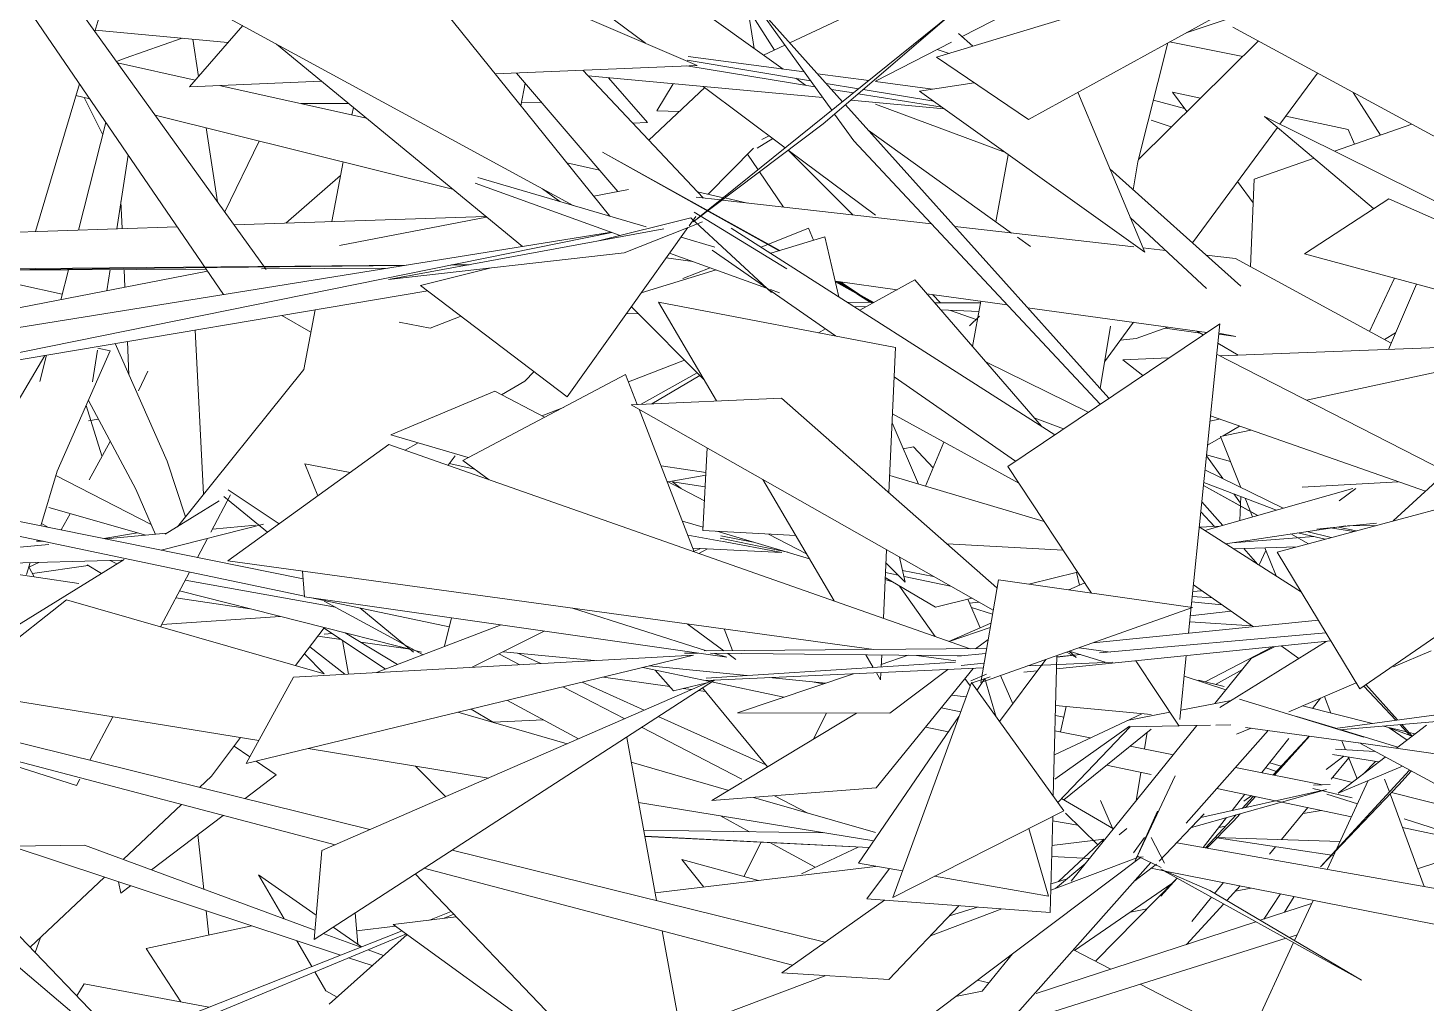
# Model space of a CAD drawing. Header units: millimetres. Extents: x 78096 to 288885, y -20632 to 149556.
# Drawn here: x 250886.9 to 251142.8, y 94148.3 to 94326.8 of the extents above; entities that cross this region are included whole.
import ezdxf

# ---------------------------------------------------------------- set-up
doc = ezdxf.new("R2010")
doc.units = ezdxf.units.MM
doc.layers.add('G-IMPT', color=8, linetype='Continuous', lineweight=9)
doc.layers.add('L-PLNT', color=71, linetype='Continuous', lineweight=9)

# ---------------------------------------------------------------- blocks, each defined once
blk = doc.blocks.new('ZZ-V - Tree Broadleaf 1 - 3dtree rotund SIMPLU-4826059-TOMH A-A')
at = {"layer": 'G-IMPT'}
for p, q in [((25265.56, 94352.34), (25303.45, 94324.02)), ((25282.39, 94352.43), (25328.66, 94319.27)), ((25176.93, 94350.08), (25226.22, 94277.99)), ((25186.06, 94349.24), (25234.01, 94282.59)), ((25208.64, 94346.3), (25202.66, 94326.17)), ((25254.28, 94345.3), (25312.9, 94319.93)), ((25428.79, 94334.75), (25402.47, 94325.92)), ((25337.6, 94311.73), (25323.87, 94330.79)), ((25339.57, 94313.31), (25323.87, 94330.79)), ((25202.72, 94326.39), (25227.02, 94324.14)), ((25229.71, 94327.23), (25220, 94316.06)), ((25235.9, 94323.86), (25280.94, 94286.79)), ((25360.81, 94325.79), (25363.42, 94323.45)), ((25311.27, 94321.58), (25332.55, 94318.75)), ((25206.78, 94320.44), (25221.04, 94317.26)), ((25312.9, 94319.93), (25275.96, 94318.39)), ((25279.86, 94318.55), (25298.42, 94296.86)), ((25292, 94319.06), (25314.03, 94295.68)), ((25311.03, 94319.85), (25334.49, 94316.05)), ((25311.09, 94320.9), (25333.7, 94317.14)), ((25334.98, 94318.42), (25344.36, 94317.17)), ((25199.82, 94316.6), (25191.79, 94289.55)), ((25244.15, 94317.07), (25220, 94316.06)), ((25225.43, 94316.29), (25252.39, 94310.29)), ((25292.95, 94318.04), (25335.92, 94314.07)), ((25314.05, 94316.09), (25329.07, 94304.87)), ((25330.99, 94317.59), (25332.74, 94316.34)), ((25336.55, 94316.67), (25342.5, 94315.68)), ((25345.57, 94317.01), (25356.02, 94315.62)), ((25353.63, 94315.26), (25363.65, 94316.77)), ((25199.18, 94314.44), (25201.73, 94313.81)), ((25337.55, 94315.56), (25341.55, 94314.91)), ((25341.06, 94313.6), (25358.17, 94312.01)), ((25342.43, 94314.77), (25357.79, 94312.29)), ((25343.34, 94315.54), (25356.24, 94313.39)), ((25353.63, 94315.26), (25394.88, 94285.74)), ((25394.88, 94285.74), (25382.65, 94315.03)), ((25213.69, 94310.84), (25268.16, 94297.3)), ((25341.63, 94306.14), (25338.09, 94311.05)), ((25388.32, 94259.01), (25340.07, 94312.75)), ((25341.63, 94306.14), (25386.72, 94257.93)), ((25344.26, 94308.08), (25370.5, 94289.27)), ((25329.62, 94304.45), (25345.57, 94292.53)), ((25289.06, 94302.13), (25295.05, 94300.79)), ((25388.5, 94301.01), (25412.49, 94279.56)), ((25284.63, 94297.35), (25287.76, 94295.03)), ((25300.34, 94297.23), (25293.99, 94296)), ((25317.21, 94295.32), (25312.72, 94295.83)), ((25312.97, 94296.8), (25317.73, 94295.74)), ((25318.01, 94295.68), (25322.17, 94294.76)), ((25355.85, 94290.94), (25317.49, 94295.29)), ((25094.83, 94286.34), (25217.73, 94290.41)), ((25228.13, 94290.75), (25274.26, 94292.28)), ((25274.37, 94292.19), (25247.46, 94286.96)), ((25392.89, 94286.74), (25360.09, 94290.46)), ((25392.23, 94292.08), (25406.19, 94279.14)), ((25333.3, 94290.14), (25324.65, 94286.67)), ((25333.3, 94290.14), (25334.24, 94287.96)), ((25371.6, 94288.49), (25373.94, 94286.81)), ((25398.71, 94286.08), (25394.54, 94286.55)), ((25411.52, 94284.62), (25406.15, 94285.23)), ((25093.4, 94281.5), (25259.36, 94283.32)), ((25101.17, 94281.98), (25223.03, 94282.65)), ((25259.66, 94283.37), (25101.58, 94282)), ((25233.13, 94282.71), (25256.36, 94282.84)), ((25267.81, 94283.41), (25271.06, 94283.45)), ((25271.17, 94283.47), (25267.95, 94283.44)), ((25312.14, 94284.04), (25307.27, 94284.71)), ((25315.28, 94282.91), (25310.31, 94280.92)), ((25439.99, 94269.09), (25411.52, 94284.62)), ((25223.3, 94282.27), (25180.74, 94274.01)), ((25349.53, 94278.89), (25338.25, 94280.44)), ((25263.63, 94278.67), (25185.54, 94265.53)), ((25369.72, 94276.1), (25354.98, 94278.14)), ((25444.63, 94279.91), (25439.5, 94267.95)), ((25406.25, 94271.07), (25373.43, 94275.59)), ((25405.6, 94270.63), (25404.43, 94271.32)), ((25411.54, 94270.34), (25408.42, 94270.77)), ((25408.44, 94270.92), (25411.54, 94270.34)), ((25412.01, 94266.89), (25408.25, 94269.08)), ((25348.62, 94254.49), (25353.43, 94243.3)), ((25414.32, 94253.18), (25408.74, 94252.01)), ((25412.47, 94242.68), (25408.74, 94252.01)), ((25227.07, 94242.23), (25236.39, 94236.05)), ((25160.67, 94239.67), (25241.06, 94222.76)), ((25225.4, 94240.22), (25215.5, 94234.11)), ((25223.88, 94234.52), (25227.49, 94241.33)), ((25226.28, 94241.02), (25234.24, 94234.5)), ((25409.2, 94235.75), (25405.32, 94240.07)), ((25414.62, 94237.29), (25413.25, 94240.72)), ((25180.82, 94238.08), (25240.8, 94225.96)), ((25405.14, 94238.24), (25407.67, 94235.53)), ((25215.78, 94234.29), (25204.72, 94233.25)), ((25214.81, 94231.21), (25233.51, 94235.94)), ((25232.03, 94235.8), (25224.17, 94235.07)), ((25194.2, 94232.27), (25149.54, 94228.1)), ((25221.42, 94229.88), (25223.26, 94233.35)), ((25415.62, 94228.6), (25413.03, 94231.49)), ((25418.94, 94226.48), (25416.89, 94231.62)), ((25207.58, 94229.39), (25149.22, 94227.77)), ((25208, 94229.49), (25163.6, 94202.14)), ((25199.71, 94225.11), (25176.61, 94228.53)), ((25214.69, 94217.18), (25219.99, 94227.19)), ((25218.16, 94223.73), (25262.45, 94212.55)), ((25219.2, 94225.69), (25246.68, 94220.79)), ((25348.83, 94225.34), (25347.34, 94225.82)), ((25350, 94224.64), (25356.52, 94215.39)), ((25176.39, 94205.52), (25197.48, 94222.14)), ((25197.48, 94222.14), (25244.66, 94208.56)), ((25231.03, 94220.48), (25217.5, 94222.48)), ((25242.34, 94222.49), (25267.53, 94217.18)), ((25244.66, 94221.89), (25262.77, 94212.07)), ((25362.5, 94222.21), (25364.75, 94216.97)), ((25214.91, 94217.61), (25236.55, 94219.09)), ((25251.14, 94220.63), (25261, 94212.55)), ((25266.67, 94213.64), (25267.92, 94218.82)), ((25367, 94219.47), (25363.14, 94220.72)), ((25276.62, 94212.22), (25280.47, 94210.24)), ((25277.38, 94212.6), (25294.11, 94210.98)), ((25302.98, 94209.72), (25315.26, 94207.14)), ((25304.16, 94210.01), (25322.04, 94208.27)), ((25288.35, 94206.18), (25299.67, 94200.35)), ((25315.55, 94207.08), (25328.82, 94204.28)), ((25326.13, 94207.87), (25336.49, 94206.87)), ((25334.05, 94207.11), (25336.02, 94206.71)), ((25361.95, 94207.7), (25362.91, 94206.34)), ((25368.49, 94208.27), (25370.71, 94203.1)), ((25409.75, 94205.66), (25402.1, 94208.13)), ((25404.7, 94207.41), (25409.43, 94206.23)), ((25435, 94206.32), (25440.84, 94200.07)), ((25441.19, 94200.12), (25435.39, 94206.59)), ((25176.39, 94205.52), (25232.66, 94196.34)), ((25278.18, 94203.71), (25291.19, 94196.66)), ((25359.47, 94204.64), (25362.19, 94204.38)), ((25428.97, 94201.39), (25427.77, 94204.39)), ((25201.73, 94192.74), (25205.94, 94200.7)), ((25269.12, 94201.52), (25289.12, 94195.76)), ((25357.61, 94202.34), (25361.19, 94201.62)), ((25378.33, 94193.74), (25394.32, 94201.26)), ((25378.56, 94202.79), (25396.03, 94201.1)), ((25422.74, 94200.78), (25429.85, 94198.6)), ((25423.77, 94202.68), (25436.58, 94199.5)), ((25302.73, 94198.77), (25321.12, 94189.29)), ((25354.75, 94198.83), (25358.95, 94197.94)), ((25378.44, 94198.13), (25384.89, 94196.83)), ((25380.07, 94185.5), (25396.03, 94198.45)), ((25430.67, 94198.35), (25441.23, 94195.11)), ((25438.58, 94199.01), (25442.82, 94197.95)), ((25441.6, 94199.26), (25443.43, 94197.3)), ((25443.86, 94197.15), (25441.94, 94199.29)), ((25431.65, 94194.67), (25431, 94196.3)), ((25443.23, 94197.85), (25444.4, 94197.56)), ((25199.28, 94188.13), (25180.76, 94194.03)), ((25241.7, 94194.87), (25274.71, 94189.48)), ((25392.21, 94195.35), (25400.12, 94193.75)), ((25429.27, 94193.8), (25437.76, 94192.43)), ((25429.84, 94194.78), (25437.01, 94194.36)), ((25433.78, 94189.36), (25432.19, 94193.33)), ((25300.86, 94192.38), (25318.75, 94187.23)), ((25387.9, 94191.85), (25396.03, 94190.14)), ((25411.52, 94191.44), (25427.41, 94188.23)), ((25437.15, 94192.53), (25434.9, 94190.22)), ((25199.28, 94188.13), (25199.9, 94189.29)), ((25425.79, 94188.17), (25428.83, 94188.29)), ((25428.31, 94172.76), (25435.81, 94189.01)), ((25432.9, 94188.68), (25429.26, 94189.61)), ((25439.67, 94186.94), (25438.8, 94189.29)), ((25323.23, 94185.94), (25345.57, 94179.51)), ((25327.06, 94186.24), (25333.2, 94183.07)), ((25379.67, 94185.73), (25389.16, 94180.2)), ((25428.15, 94187.37), (25403.42, 94180.44)), ((25405.15, 94182.25), (25428.15, 94187.37)), ((25408.1, 94187.6), (25432.76, 94182.41)), ((25425.65, 94187.55), (25432.85, 94185.89)), ((25433.85, 94184.76), (25428.25, 94186.55)), ((25446.05, 94169.61), (25439.81, 94186.57)), ((25460.76, 94181.57), (25440.07, 94186.85)), ((25302.21, 94185), (25345.25, 94177.98)), ((25380.37, 94183.07), (25386.37, 94177.18)), ((25317.19, 94182.56), (25322.54, 94179.66)), ((25378.02, 94181.67), (25382.64, 94180.85)), ((25442.06, 94180.45), (25455.49, 94177.62)), ((25455.88, 94177.7), (25442.38, 94182.02)), ((25303.14, 94179.92), (25336.1, 94179.47)), ((25344.42, 94176.78), (25303.34, 94178.82)), ((25303.34, 94178.82), (25344.4, 94176.74)), ((25303.34, 94178.81), (25344.42, 94176.77)), ((25326.21, 94177.66), (25334.55, 94173.15)), ((25377.9, 94177.15), (25387.41, 94178.28)), ((25379.08, 94170.53), (25387.41, 94178.28)), ((25400.74, 94177.64), (25489.73, 94161.87)), ((25187.29, 94177.02), (25200.74, 94177.18)), ((25187.29, 94177.02), (25247.62, 94157.06)), ((25200.74, 94177.18), (25242.94, 94161.63)), ((25332.03, 94171.96), (25342.41, 94176.84)), ((25377.85, 94175.11), (25384.77, 94174.77)), ((25384.77, 94174.77), (25377.85, 94175.11)), ((25444.84, 94172.88), (25455.7, 94176.43)), ((25305.23, 94168.44), (25345.57, 94173.27)), ((25310.15, 94174.56), (25324.17, 94170.71)), ((25310.15, 94174.56), (25314.16, 94169.51)), ((25396.08, 94172.96), (25398.38, 94172.5)), ((25398.65, 94172.45), (25486.08, 94155.15)), ((25263.91, 94163.49), (25267.86, 94165.05)), ((25416.01, 94163.45), (25425.44, 94166.53)), ((25422.31, 94159.74), (25425.7, 94167.09)), ((25257.28, 94162.7), (25268.8, 94164.08)), ((25257.28, 94162.7), (25293.62, 94136.3)), ((25268.35, 94164.54), (25266.6, 94163.82)), ((25375, 94150.04), (25415.22, 94163.19)), ((25207.45, 94141.2), (25258.91, 94161.52)), ((25259.69, 94160.95), (25208.76, 94139.84)), ((25244.66, 94160.99), (25251.34, 94158.53)), ((25259.81, 94160.86), (25245.52, 94148.07)), ((25351.4, 94138.31), (25420.75, 94160.14)), ((25421.32, 94160.32), (25422.79, 94160.78)), ((25252.67, 94158.04), (25255.49, 94157)), ((25381.82, 94158.02), (25388.65, 94154.5)), ((25414.25, 94142.27), (25422.14, 94159.37)), ((25249.11, 94156.57), (25253.41, 94155.14)), ((25200.67, 94151.8), (25199.34, 94149.62)), ((25200.67, 94151.8), (25223.54, 94147.56)), ((25394.03, 94151.73), (25425.79, 94135.37))]:
    blk.add_line(p, q, dxfattribs=at)
blk = doc.blocks.new('ZZ-V - Tree Broadleaf 1 - 3dtree rotund SIMPLU-4826034-TOMH A-A')
at = {"layer": 'G-IMPT'}
for p, q in [((25296.96, 94292.33), (25245.24, 94356.51)), ((25356.78, 94321.44), (25438.82, 94346.31)), ((25373.58, 94310.04), (25439.54, 94346.31)), ((25211.87, 94336.93), (25290.23, 94294.3)), ((25359.46, 94329.33), (25313.03, 94291.96)), ((25336.01, 94309.27), (25359.46, 94329.33)), ((25509.37, 94273.54), (25411.04, 94326.97)), ((25356.78, 94321.44), (25373.58, 94310.04)), ((25336.01, 94309.27), (25312.21, 94291.3)), ((25436.79, 94293.73), (25416.84, 94310.58)), ((25416.84, 94310.58), (25463.12, 94287.63)), ((25313.92, 94293.8), (25295.62, 94304.1)), ((25295.62, 94304.1), (25328.09, 94286.08)), ((25272.3, 94298.37), (25298.83, 94288.83)), ((25272.77, 94299.43), (25303.6, 94290.38)), ((25439.55, 94295.53), (25424.14, 94285.47)), ((25439.55, 94295.53), (25464.55, 94284.54)), ((25312.4, 94293.1), (25329.32, 94282.71)), ((25313.92, 94293.8), (25327.95, 94286.03)), ((25289.1, 94259.3), (25311.25, 94290.29)), ((25311.74, 94292.05), (25294.84, 94287.83)), ((25299.59, 94285.66), (25313.91, 94291.34)), ((25311.49, 94290.61), (25312.69, 94292.29)), ((25311.74, 94292.05), (25326.53, 94278.37)), ((25297.22, 94289.41), (25179.72, 94270.51)), ((25182.75, 94266.19), (25297.3, 94289.38)), ((25306.82, 94290.04), (25256.43, 94280.75)), ((25309.98, 94288.5), (25316.14, 94286.69)), ((25319.18, 94290.16), (25378.42, 94252.35)), ((25326.39, 94285.56), (25336.31, 94288.59)), ((25336.31, 94288.59), (25338.87, 94277.6)), ((25299.59, 94285.66), (25256.43, 94280.75)), ((25307.88, 94285.57), (25325.65, 94279.18)), ((25315.66, 94286.14), (25338.26, 94270.42)), ((25464.34, 94274.56), (25424.14, 94285.47)), ((25274.94, 94282.86), (25262.28, 94279.69)), ((25302.7, 94278.32), (25316.41, 94282.51)), ((25338.2, 94280.47), (25345.27, 94276.55)), ((25338.23, 94280.35), (25345.18, 94276.5)), ((25342.71, 94275.14), (25352.79, 94280.67)), ((25352.79, 94280.67), (25375.95, 94253.93)), ((25289.1, 94259.3), (25262.28, 94279.69)), ((25326.36, 94278.93), (25328.02, 94278.33)), ((25300.88, 94275.78), (25314.27, 94262.31)), ((25349.24, 94268.32), (25305.86, 94276.61)), ((25305.86, 94276.61), (25316.49, 94258.53)), ((25408.61, 94272.66), (25369.8, 94246.55)), ((25408.61, 94272.66), (25402.9, 94215.99)), ((25335.17, 94271.01), (25336.43, 94271.7)), ((25440.4, 94236.55), (25478.49, 94271.6)), ((25349.24, 94268.32), (25348.05, 94241.74)), ((25408.66, 94266.76), (25473.29, 94269.26)), ((25424.48, 94258.66), (25471.83, 94268.94)), ((25384.51, 94256.45), (25365.77, 94265.68)), ((25390.87, 94266.07), (25399.3, 94266.39)), ((25394.55, 94263.2), (25390.87, 94266.07)), ((25408.05, 94267.07), (25450.15, 94245.52)), ((25270, 94247.63), (25299.83, 94263.36)), ((25301.95, 94257.88), (25299.83, 94263.36)), ((25349, 94262.95), (25371.21, 94247.5)), ((25256.81, 94252.34), (25275.88, 94260.29)), ((25275.88, 94260.29), (25285, 94255.54)), ((25300.83, 94257.84), (25328.4, 94259.06)), ((25300.83, 94257.84), (25367.12, 94220.19)), ((25312.4, 94230.9), (25302.29, 94257.01)), ((25328.4, 94259.06), (25367.83, 94224.32)), ((25348.7, 94256.17), (25371.84, 94243.47)), ((25374.65, 94255.42), (25379.98, 94253.39)), ((25406.81, 94254.83), (25408.54, 94255.2)), ((25406.91, 94255.77), (25446.29, 94241.98)), ((25256.81, 94252.34), (25270.98, 94248.14)), ((25501.52, 94252.94), (25419.16, 94230.86)), ((25434.26, 94205.81), (25502.55, 94252.93)), ((25226.98, 94229.26), (25256.49, 94250.56)), ((25256.49, 94250.56), (25362.89, 94213.15)), ((25314.77, 94249.92), (25313.98, 94234.79)), ((25243.5, 94241.18), (25241.09, 94247)), ((25249.41, 94245.45), (25241.09, 94247)), ((25270, 94247.63), (25274.85, 94244.1)), ((25348.19, 94244.86), (25376.45, 94236.47)), ((25385.11, 94223.34), (25369.8, 94246.55)), ((25420.21, 94238.87), (25405.91, 94245.91)), ((25307.39, 94243.85), (25314.27, 94240.26)), ((25309.99, 94242.5), (25308.39, 94243.74)), ((25308.39, 94243.74), (25314.4, 94242.81)), ((25324.94, 94244.14), (25338.02, 94221.9)), ((25405.62, 94243.04), (25415.54, 94237.55)), ((25405.63, 94243.06), (25415.56, 94237.55)), ((25405.68, 94243.6), (25419.01, 94238.53)), ((25405.89, 94234.81), (25432.96, 94242.48)), ((25423.71, 94242.75), (25441.26, 94243.74)), ((25430.46, 94240.25), (25433.56, 94242.52)), ((25310.22, 94236.53), (25314.02, 94235.4)), ((25317.24, 94232.86), (25311.21, 94233.98)), ((25313.98, 94234.79), (25330.98, 94233.87)), ((25316.54, 94234.66), (25333.47, 94229.64)), ((25326, 94234.14), (25332.96, 94230.51)), ((25404.86, 94235.47), (25423.59, 94223.51)), ((25404.98, 94235.4), (25408.59, 94235.58)), ((25409.7, 94232.38), (25431.7, 94235.68)), ((25421.64, 94234.17), (25424.86, 94232.39)), ((25421.65, 94234.18), (25424.87, 94232.39)), ((25427.91, 94233.21), (25422.92, 94234.37)), ((25424.58, 94234.61), (25429.02, 94233.51)), ((25426.39, 94235.04), (25437.29, 94236.14)), ((25428.92, 94235.27), (25433.19, 94234.62)), ((25433.62, 94234.74), (25430.37, 94235.44)), ((25432.06, 94235.74), (25437.1, 94235.67)), ((25312.15, 94231.55), (25328.46, 94230.77)), ((25312.36, 94231), (25313.62, 94231.48)), ((25314.8, 94231.42), (25313.21, 94230.62)), ((25317.15, 94233.38), (25329.52, 94230.81)), ((25317.28, 94233.81), (25323.18, 94232.69)), ((25328.46, 94230.77), (25317.4, 94232.83)), ((25358.7, 94232.37), (25379.92, 94231.21)), ((25410.87, 94232.56), (25425.82, 94233.69)), ((25411.2, 94231.43), (25422.77, 94231.83)), ((25226.98, 94229.26), (25345.3, 94213.02)), ((25347.58, 94231.29), (25347.02, 94218.73)), ((25347.48, 94228.9), (25351.03, 94225.33)), ((25349.95, 94229.94), (25351.03, 94225.33)), ((25434.26, 94205.81), (25419.16, 94230.86)), ((25240.69, 94227.38), (25241.06, 94222.67)), ((25347.4, 94227.1), (25349.75, 94226.61)), ((25350.53, 94227.48), (25356.19, 94226.4)), ((25350.82, 94226.39), (25359.32, 94224.62)), ((25373.69, 94224.98), (25382.57, 94227.19)), ((25347.36, 94226.22), (25356.57, 94220.74)), ((25364.85, 94206.98), (25368.08, 94225.79)), ((25403.65, 94220.68), (25368.08, 94225.79)), ((25383.89, 94225.2), (25380.96, 94223.94)), ((25403.79, 94224.83), (25414.79, 94217.17)), ((25241.06, 94222.67), (25318.37, 94211.59)), ((25356.57, 94220.74), (25363.25, 94222.39)), ((25290.09, 94220.6), (25314.64, 94212.78)), ((25403.65, 94220.68), (25364.85, 94206.98)), ((25254.23, 94208.8), (25277.04, 94217.51)), ((25284.9, 94216.39), (25271.73, 94209.76)), ((25311.08, 94217.71), (25317.82, 94212.8)), ((25319.4, 94212.81), (25317.87, 94216.78)), ((25366.71, 94217.81), (25359.03, 94214.51)), ((25359.08, 94214.49), (25366.57, 94217.02)), ((25385.46, 94214.26), (25426.7, 94218.36)), ((25386.61, 94212.39), (25428.06, 94216.1)), ((25403.11, 94218.11), (25414.56, 94217.34)), ((25363.91, 94213.16), (25366.21, 94214.88)), ((25428.97, 94214.59), (25378.74, 94209.47)), ((25408.65, 94202.43), (25428.08, 94214.5)), ((25418.77, 94213.55), (25414.38, 94211.38)), ((25419.84, 94213.66), (25423.09, 94211.4)), ((25230.36, 94192.12), (25312.26, 94211.97)), ((25239, 94207.97), (25312.26, 94211.97)), ((25310.62, 94212.36), (25313.13, 94212.34)), ((25314.23, 94212.77), (25365.91, 94213.18)), ((25315.4, 94212.32), (25361.36, 94211.87)), ((25316.1, 94212.31), (25318.37, 94211.59)), ((25318.53, 94212.29), (25320.03, 94211.19)), ((25343.81, 94212.04), (25345.16, 94209.74)), ((25346.72, 94212.01), (25346.63, 94209.84)), ((25346.65, 94210.3), (25351.59, 94211.96)), ((25353.07, 94211.95), (25360.31, 94210.96)), ((25360.57, 94211.79), (25365.76, 94212.31)), ((25376.77, 94211.19), (25368.27, 94199.84)), ((25378.14, 94186.16), (25378.8, 94211.91)), ((25378.79, 94211.69), (25383.14, 94212.08)), ((25382.04, 94211.98), (25378.79, 94211.61)), ((25380.59, 94212.54), (25382.32, 94211.56)), ((25381.03, 94212.7), (25382.32, 94211.56)), ((25381.07, 94212.71), (25387.66, 94210.71)), ((25388.64, 94212.52), (25382.88, 94213.35)), ((25401.18, 94198.98), (25393.28, 94210.96)), ((25402.48, 94211.89), (25401.3, 94200.19)), ((25414.38, 94211.38), (25407.7, 94203.12)), ((25539.74, 94213.36), (25429.74, 94198.58)), ((25440.44, 94209.82), (25447.33, 94212.77)), ((25365.3, 94209.64), (25314.57, 94207.35)), ((25314.6, 94207.8), (25360.23, 94210.71)), ((25320.31, 94201.41), (25341.53, 94208.57)), ((25345.7, 94187.68), (25363.46, 94209.56)), ((25345.74, 94208.76), (25346.52, 94207.44)), ((25346.58, 94208.8), (25346.52, 94207.44)), ((25348.23, 94201.38), (25358.84, 94209.35)), ((25361.24, 94210.12), (25365.45, 94210.5)), ((25365.88, 94208.49), (25363.04, 94207.3)), ((25375.21, 94209.12), (25372.75, 94208.86)), ((25388.95, 94210.71), (25373.41, 94210.01)), ((25239, 94207.97), (25230.36, 94192.12)), ((25242.79, 94159.95), (25316.08, 94207.42)), ((25315.89, 94207.41), (25244.19, 94176.19)), ((25363.14, 94206.96), (25348.76, 94167.62)), ((25380.06, 94183.5), (25363.14, 94206.96)), ((25363.26, 94206.93), (25366.56, 94207.99)), ((25365.63, 94207.68), (25364.16, 94205.54)), ((25367.68, 94200.66), (25365.63, 94207.68)), ((25421.26, 94201.6), (25433.61, 94206.89)), ((25401.48, 94201.91), (25410.71, 94203.7)), ((25434.97, 94196.98), (25412.26, 94203.93)), ((25430.54, 94198.34), (25517.76, 94205.61)), ((25163.76, 94202.15), (25253.02, 94180.04)), ((25342.13, 94201.39), (25315.64, 94185.35)), ((25320.31, 94201.41), (25348.23, 94201.38)), ((25360.86, 94200.73), (25342.46, 94173.91)), ((25391.67, 94200.01), (25399.5, 94201.53)), ((25230.81, 94119.24), (25136.76, 94198.81)), ((25392.09, 94199.01), (25378.4, 94189.29)), ((25378.97, 94185), (25392.23, 94198.88)), ((25404.44, 94199.09), (25381.43, 94170.63)), ((25392.23, 94198.88), (25406.95, 94199.14)), ((25417.51, 94198.18), (25402.44, 94181.22)), ((25407.93, 94199.15), (25410.62, 94199.2)), ((25411.67, 94197.49), (25414.36, 94198.64)), ((25434.36, 94195.84), (25413.31, 94198.76)), ((25442.94, 94196.44), (25439.63, 94198.67)), ((25439.63, 94198.67), (25443.86, 94197.14)), ((25446.49, 94199.18), (25440.99, 94194.93)), ((25305.49, 94167.04), (25300.04, 94196.89)), ((25456.49, 94192.69), (25434.1, 94195.93)), ((25478.75, 94171.88), (25434.36, 94195.79)), ((25183.14, 94193.95), (25246.63, 94177.25)), ((25438.92, 94193.33), (25430.32, 94186.69)), ((25427.04, 94173.23), (25443.36, 94190.94)), ((25442.05, 94191.65), (25430.32, 94186.69)), ((25443.69, 94190.76), (25441.42, 94188.25)), ((25400.48, 94189.91), (25393.14, 94174.3)), ((25394.66, 94177.57), (25400.48, 94189.91)), ((25427.04, 94173.23), (25441.42, 94188.25)), ((25345.7, 94187.68), (25315.64, 94185.35)), ((25380.06, 94183.5), (25348.76, 94167.62)), ((25393.14, 94174.3), (25397.21, 94183.44)), ((25397.5, 94174.26), (25405.79, 94182.92)), ((25377.24, 94167.88), (25373.64, 94180.24)), ((25377.59, 94164.87), (25378.04, 94182.47)), ((25390.2, 94179.08), (25391.61, 94180.26)), ((25392.81, 94175.81), (25394.84, 94178.62)), ((25398.5, 94173.93), (25396.06, 94178.57)), ((25242.79, 94159.95), (25244.19, 94176.19)), ((25268.06, 94176.31), (25336.31, 94159.41)), ((25393.29, 94174.97), (25394.61, 94175.05)), ((25397.89, 94173.1), (25393.54, 94175.19)), ((25262.9, 94172.97), (25330.4, 94155.22)), ((25332.03, 94128.25), (25394.13, 94174.96)), ((25350.55, 94172.51), (25342.46, 94173.91)), ((25348.13, 94172.93), (25343.98, 94167.39)), ((25396.02, 94174), (25371.01, 94145.86)), ((25377.69, 94168.94), (25393.43, 94174.9)), ((25378.57, 94169.27), (25384.09, 94173.93)), ((25393.05, 94170.65), (25397.04, 94173.69)), ((25406.8, 94168.89), (25397.8, 94172.82)), ((25434.57, 94152.5), (25397.8, 94172.82)), ((25261.28, 94171.92), (25295.11, 94136.64)), ((25377.24, 94167.88), (25356.41, 94171.5)), ((25377.72, 94170.11), (25380.65, 94171.03)), ((25377.59, 94164.87), (25343.98, 94167.39)), ((25406.8, 94168.89), (25434.57, 94152.5)), ((25347.21, 94167.15), (25328.46, 94153.84)), ((25348, 94152.59), (25360.93, 94166.12)), ((25355.65, 94160.59), (25368.7, 94165.54)), ((25359.15, 94164.26), (25364.26, 94165.87)), ((25218.86, 94129.35), (25187.48, 94161.94)), ((25310.5, 94139.64), (25306.5, 94161.5)), ((25370.65, 94157.3), (25365.1, 94150.44)), ((25317.77, 94146.26), (25336.36, 94153.29)), ((25348, 94152.59), (25328.46, 94153.84)), ((25364.25, 94152.49), (25366.34, 94151.97)), ((25365.1, 94150.44), (25360.25, 94149.48))]:
    blk.add_line(p, q, dxfattribs=at)
blk = doc.blocks.new('ZZ-V - Tree Broadleaf 2 - 3dtree rotund SIMPLU-4826084-TOMH A-A')
at = {"layer": 'G-IMPT'}
for p, q in [((25329.89, 94324.09), (25377.06, 94346.26)), ((25361.44, 94325.22), (25376.4, 94332.91)), ((25322.33, 94329.59), (25323.39, 94323.04)), ((25322.69, 94329.67), (25327.08, 94322.76)), ((25220.56, 94324.74), (25221.6, 94317.91)), ((25325.09, 94321.82), (25329, 94323.67)), ((25345.57, 94317.08), (25359.51, 94324.23)), ((25393.62, 94302.33), (25399.13, 94324.09)), ((25415.72, 94324.43), (25393.72, 94302.75)), ((25356.87, 94322.88), (25359.1, 94322.14)), ((25426.54, 94318.55), (25419.63, 94309.2)), ((25280.66, 94312.56), (25281.44, 94316.7)), ((25303.83, 94309.52), (25296.69, 94317.7)), ((25304.05, 94306.27), (25314.33, 94315.88)), ((25305.57, 94311.65), (25308.54, 94316.6)), ((25200.69, 94314.06), (25204.08, 94307.26)), ((25402.17, 94312.06), (25396.48, 94313.61)), ((25405.11, 94313.98), (25399.98, 94315.08)), ((25402.58, 94311.49), (25399.98, 94315.08)), ((25249.1, 94313), (25240.44, 94312.95)), ((25249.72, 94310.88), (25249.98, 94312.27)), ((25284.43, 94313.2), (25280.78, 94313.18)), ((25305.57, 94311.65), (25309.69, 94311.54)), ((25369.37, 94304), (25345.57, 94312.87)), ((25204.67, 94309.5), (25199.65, 94289.81)), ((25223.04, 94308.51), (25225.1, 94294.96)), ((25303.83, 94309.52), (25301.1, 94309.39)), ((25396.03, 94309.9), (25399.73, 94308.68)), ((25419.19, 94308.6), (25403.61, 94287.5)), ((25432.16, 94308.21), (25420.71, 94310.65)), ((25429.6, 94304.25), (25443.76, 94309.19)), ((25432.16, 94308.21), (25433.28, 94305.54)), ((25226.43, 94293.12), (25232.71, 94306.11)), ((25326.79, 94306.57), (25323.94, 94304.83)), ((25324.76, 94306.39), (25326.11, 94307.08)), ((25208.77, 94303.51), (25206.65, 94290.04)), ((25314.93, 94296.37), (25323.23, 94304.83)), ((25324.08, 94300.85), (25322.13, 94303.7)), ((25329.58, 94304.42), (25341.43, 94292.57)), ((25367.62, 94291.34), (25369.9, 94303.61)), ((25246.02, 94291.35), (25248.09, 94302.29)), ((25392.76, 94297.2), (25393.62, 94302.33)), ((25414.9, 94299.12), (25425.88, 94302.95)), ((25247.62, 94299.8), (25237.61, 94291.07)), ((25328.74, 94294.01), (25324.34, 94300.46)), ((25414.72, 94294.79), (25411.88, 94298.7)), ((25414.9, 94299.12), (25414.23, 94283.14)), ((25207.43, 94295.01), (25207.65, 94290.07)), ((25208, 94282.57), (25208.14, 94279.33)), ((25197.79, 94282.51), (25196.4, 94277.05)), ((25205.46, 94282.56), (25204.85, 94278.69)), ((25440.64, 94280.99), (25436.04, 94271.25)), ((25188.89, 94279.78), (25196.66, 94278.09)), ((25356.02, 94277.99), (25357.51, 94276.5)), ((25240.91, 94264.31), (25242.97, 94275.19)), ((25359.34, 94275.11), (25364, 94273.45)), ((25363.36, 94268.47), (25364.9, 94276.77)), ((25236.9, 94274.17), (25242.2, 94271.11)), ((25264.07, 94271.83), (25258.38, 94272.95)), ((25264.07, 94271.83), (25269.54, 94273.99)), ((25364.62, 94274.06), (25362.78, 94272.25)), ((25392.83, 94272.92), (25387.51, 94265.71)), ((25221.01, 94271.5), (25222.52, 94241.43)), ((25386.7, 94260.82), (25388.6, 94272.24)), ((25390.42, 94269.65), (25393.29, 94269.96)), ((25393.29, 94269.96), (25399.13, 94272.05)), ((25398.6, 94271.86), (25405.08, 94270.93)), ((25438.76, 94269.76), (25440.8, 94270.98)), ((25195.74, 94245.65), (25205.47, 94267.68)), ((25203.14, 94267.8), (25202.23, 94262.05)), ((25205.47, 94267.68), (25203.2, 94268.2)), ((25206.35, 94269.03), (25215.86, 94247.47)), ((25208.6, 94269.41), (25208.87, 94263.3)), ((25182.54, 94248.33), (25193.47, 94266.86)), ((25193.81, 94266.92), (25192.59, 94262.11)), ((25210.61, 94260.38), (25212.35, 94263.97)), ((25217.76, 94235.5), (25240.91, 94264.31)), ((25277.12, 94259.65), (25281.36, 94262.16)), ((25281.36, 94262.16), (25283.06, 94263.89)), ((25201.06, 94257.69), (25203.95, 94248.46)), ((25201.45, 94258.58), (25210.14, 94242.4)), ((25203.26, 94255.21), (25201.49, 94254.87)), ((25406.37, 94250.4), (25408.8, 94251.86)), ((25409.22, 94252.11), (25412.23, 94253.91)), ((25201.58, 94244.08), (25205.47, 94251.1)), ((25259.46, 94249.51), (25261.82, 94250.86)), ((25352.54, 94250.1), (25350.65, 94249.78)), ((25352.54, 94250.1), (25356.15, 94246.28)), ((25354.75, 94242.91), (25358.11, 94251)), ((25215.86, 94247.47), (25219.22, 94237.33)), ((25267.31, 94246.75), (25268.64, 94248.5)), ((25272.24, 94246.01), (25267.54, 94247.06)), ((25406.19, 94248.65), (25410.56, 94247.46)), ((25192.78, 94235.67), (25195.74, 94245.65)), ((25195.52, 94244.89), (25212.96, 94235.91)), ((25314.54, 94245.45), (25306.31, 94246.62)), ((25314.51, 94244.94), (25307.63, 94243.73)), ((25210.14, 94242.4), (25213.75, 94234.1)), ((25412.46, 94241.02), (25412.27, 94236.62)), ((25211.97, 94233.93), (25194.2, 94239)), ((25196.5, 94234.91), (25198.14, 94237.87)), ((25192.9, 94236.07), (25194.18, 94235.38)), ((25204.29, 94233.34), (25210.46, 94234.36)), ((25191.94, 94232.87), (25193.16, 94232.84)), ((25193.15, 94232.84), (25191.94, 94232.87)), ((25191.94, 94232.86), (25193.23, 94232.82)), ((25190.12, 94226.74), (25190.77, 94228.92)), ((25190.55, 94228.12), (25192.36, 94228.96)), ((25205.46, 94229.33), (25206.67, 94228.68)), ((25417.07, 94231.16), (25415.84, 94228.55)), ((25191.55, 94226.32), (25190.54, 94228.14)), ((25191.22, 94226.91), (25201.42, 94228.42)), ((25201.22, 94228.55), (25203.85, 94226.94)), ((25382.38, 94227.14), (25382.95, 94224.79)), ((25403.67, 94223.66), (25405.3, 94223.78)), ((25403.67, 94223.63), (25405.35, 94223.74)), ((25362.79, 94221.53), (25364.53, 94221.67)), ((25403.47, 94221.73), (25408.99, 94221.22)), ((25403.57, 94222.71), (25407.19, 94222.47)), ((25403.22, 94219.2), (25410.64, 94220.06)), ((25239.38, 94210.07), (25244.66, 94217)), ((25255.84, 94209.42), (25244.66, 94216.91)), ((25258.07, 94210.27), (25248.49, 94216.08)), ((25241.98, 94213.48), (25248.42, 94208.49)), ((25247.72, 94214.86), (25243.49, 94215.47)), ((25246.08, 94215.96), (25244.66, 94215.84)), ((25249.09, 94208.52), (25248, 94214.67)), ((25260.4, 94213.05), (25251.36, 94214.34)), ((25405.97, 94207.09), (25418.29, 94213.5)), ((25244.63, 94208.56), (25241.02, 94212.22)), ((25284.31, 94210.45), (25280.11, 94212.34)), ((25305.21, 94209.25), (25308.59, 94205.47)), ((25412.76, 94209.38), (25407.83, 94206.63)), ((25303.25, 94201.91), (25291.88, 94207.03)), ((25307.9, 94206.24), (25295.79, 94207.98)), ((25308.59, 94205.47), (25314.73, 94206.91)), ((25311.89, 94205.67), (25310.38, 94205.89)), ((25313.91, 94206.02), (25325.81, 94191.51)), ((25314.5, 94205.3), (25313.11, 94205.5)), ((25425.59, 94202.23), (25427.05, 94204.08)), ((25275.64, 94199.64), (25271.56, 94202.11)), ((25325.51, 94191.88), (25305.8, 94200.76)), ((25334.15, 94196.56), (25336.59, 94201.39)), ((25378.52, 94200.91), (25380.06, 94200.61)), ((25379.43, 94197.93), (25380.52, 94202.6)), ((25284.81, 94200.12), (25275.56, 94199.69)), ((25223.98, 94189.84), (25229.34, 94196.88)), ((25394.85, 94194.82), (25395.34, 94197.89)), ((25416.34, 94190.47), (25421.26, 94196.72)), ((25424.96, 94197.14), (25418.39, 94190.06)), ((25418.67, 94190), (25425.06, 94197.13)), ((25228.17, 94195.34), (25231.04, 94193.36)), ((25431.34, 94193.47), (25428.09, 94191.04)), ((25429.04, 94189.29), (25432.25, 94193.19)), ((25232.19, 94192.57), (25235.84, 94190.05)), ((25266.88, 94186.07), (25261.35, 94191.66)), ((25393.31, 94185.33), (25394.15, 94190.53)), ((25417.05, 94191.37), (25418.98, 94190.68)), ((25417.78, 94192.3), (25419.87, 94191.65)), ((25221.79, 94187.77), (25223.98, 94189.84)), ((25230.14, 94185.71), (25235.84, 94190.05)), ((25386.78, 94185.37), (25389, 94180.29)), ((25410.87, 94183.52), (25413.23, 94186.52)), ((25414.81, 94186.19), (25412.72, 94183.93)), ((25414.47, 94186.26), (25413.02, 94185.23)), ((25413.36, 94184.08), (25415.18, 94186.11)), ((25207.81, 94174.57), (25218.49, 94184.66)), ((25411.61, 94182.73), (25406.02, 94176.71)), ((25411.14, 94181.6), (25412.35, 94182.94)), ((25419.92, 94178.22), (25424.75, 94184.09)), ((25423.87, 94183.02), (25427.21, 94183.57)), ((25212.99, 94172.67), (25226.11, 94182.65)), ((25405.57, 94176.79), (25409.86, 94182.24)), ((25406.28, 94176.66), (25411.14, 94181.6)), ((25408.45, 94180.44), (25409.67, 94180.65)), ((25222.62, 94169.11), (25221.52, 94179.16)), ((25321.47, 94171.45), (25324.65, 94177.74)), ((25407.72, 94178.62), (25429.48, 94175.3)), ((25407.72, 94178.62), (25430.67, 94177.86)), ((25417.71, 94175.53), (25418.85, 94176.92)), ((25190.79, 94158.5), (25204.4, 94171.36)), ((25207.39, 94168.41), (25206.97, 94170.51)), ((25232.62, 94171.78), (25237.31, 94163.7)), ((25232.62, 94171.78), (25243.17, 94164.38)), ((25382.02, 94157.92), (25399.87, 94170.15)), ((25385.87, 94155.94), (25400.84, 94171.14)), ((25400.85, 94171.13), (25397.8, 94167.83)), ((25409.28, 94170.34), (25407.67, 94168.37)), ((25207.39, 94168.41), (25209.19, 94169.77)), ((25407.1, 94167.68), (25403.49, 94163.25)), ((25409.9, 94167.06), (25412.36, 94169.73)), ((25411.49, 94168.79), (25414.31, 94169.35)), ((25419.73, 94168.28), (25416.69, 94163.67)), ((25422.27, 94167.77), (25420.46, 94164.9)), ((25223.54, 94160.73), (25223.05, 94165.19)), ((25250.33, 94164.83), (25250.77, 94159.05)), ((25392.27, 94164.95), (25395.35, 94165.56)), ((25402.51, 94159.04), (25409.34, 94166.45)), ((25212.06, 94158.25), (25231.41, 94162.42)), ((25250.58, 94161.54), (25257.72, 94162.37)), ((25191.69, 94157.57), (25192.71, 94160.31)), ((25239.63, 94159.7), (25242.37, 94154.99)), ((25246.27, 94162.2), (25251.45, 94158.57)), ((25212.06, 94158.25), (25218.38, 94148.51)), ((25242.93, 94154.01), (25244.95, 94150.53)), ((25244.95, 94150.53), (25246.99, 94149.39))]:
    blk.add_line(p, q, dxfattribs=at)
blk = doc.blocks.new('ZZ-V - Tree Broadleaf 2 - 3dtree rotund SIMPLU-4826109-TOMH A-A')
at = {"layer": 'G-IMPT'}
for p, q in [((25208.21, 94321.3), (25218.62, 94324.92)), ((25399.44, 94324.26), (25412.84, 94321.6)), ((25206.62, 94320.66), (25208.21, 94321.3)), ((25433.06, 94315.01), (25438.03, 94307.2)), ((25338.69, 94280.38), (25340.92, 94278.96)), ((25339.18, 94280.31), (25342.74, 94277.95)), ((25342.18, 94278.16), (25344.68, 94276.57)), ((25345.3, 94276.57), (25340.44, 94276.59)), ((25343.8, 94275.74), (25341.64, 94275.83)), ((25341.65, 94275.82), (25343.79, 94275.74)), ((25341.65, 94275.82), (25343.79, 94275.74)), ((25343.67, 94277.33), (25345.04, 94276.42)), ((25364.85, 94276.47), (25356.39, 94276.51)), ((25364.56, 94274.92), (25357.53, 94275.2)), ((25357.53, 94275.19), (25364.56, 94274.92)), ((25357.54, 94275.18), (25364.55, 94274.9)), ((25302.1, 94274.55), (25299.95, 94274.48)), ((25300.36, 94262), (25310.6, 94266)), ((25302.69, 94257.92), (25312.93, 94263.66)), ((25313.39, 94263.19), (25304.65, 94258)), ((25284.48, 94255.81), (25288.44, 94257.35)), ((25406.17, 94248.47), (25409.19, 94244.3)), ((25411.21, 94241.5), (25412.41, 94239.84))]:
    blk.add_line(p, q, dxfattribs=at)

msp = doc.modelspace()

# ---------------------------------------------------------------- block references
at = {"layer": 'L-PLNT'}
for name in ['ZZ-V - Tree Broadleaf 1 - 3dtree rotund SIMPLU-4826059-TOMH A-A', 'ZZ-V - Tree Broadleaf 2 - 3dtree rotund SIMPLU-4826109-TOMH A-A', 'ZZ-V - Tree Broadleaf 2 - 3dtree rotund SIMPLU-4826084-TOMH A-A', 'ZZ-V - Tree Broadleaf 1 - 3dtree rotund SIMPLU-4826034-TOMH A-A']:
    msp.add_blockref(name, (225696.455, 0), dxfattribs=at)

doc.saveas('drawing.dxf')
